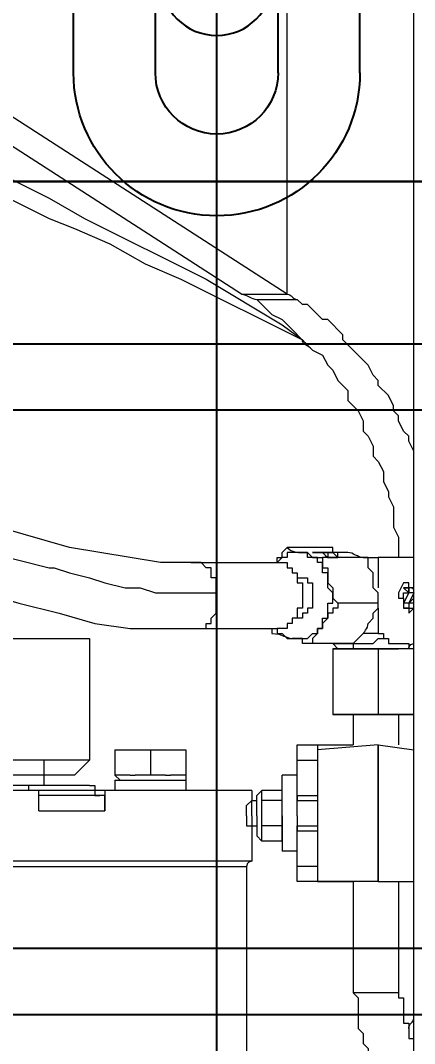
# Model space of a CAD drawing. Header units: millimetres. Extents: x 25083 to 52777, y 24772 to 45779.
# Drawn here: x 38744.2 to 38773.1, y 33939.5 to 34014.5 of the extents above; entities that cross this region are included whole.
import ezdxf

# ---------------------------------------------------------------- set-up
doc = ezdxf.new("R2010")
doc.units = ezdxf.units.MM
doc.styles.get("Standard").update_dxf_attribs({"font": ''})
doc.styles.get('Standard').set_extended_font_data('SimSun')
doc.dimstyles.new('ISO-25', dxfattribs={"dimtxt": 2.5, "dimasz": 2.5, "dimexe": 1.25, "dimexo": 0.625, "dimtad": 1, "dimtxsty": 'Standard', "dimcen": 2.5, "dimadec": 0, "dimazin": 0, "dimtfac": 1, "dimtmove": 0, "dimatfit": 3, "dimfxl": 1, "dimarcsym": 0})

# ---------------------------------------------------------------- blocks, each defined once
blk = doc.blocks.new('A$C6E4F4F8B')
at = {"color": 6, "ltscale": 15}
for p, q in [((74, 6.083), (74, 63.918)), ((123.2, 6.083), (123.2, 63.918))]:
    blk.add_line(p, q, dxfattribs=at)
for p, q in [((135.1, 63.918), (135.1, 6.083)), ((143.083, 45.5), (157.046, 45.5)), ((143.083, 39.5), (157.046, 39.5)), ((143.083, 30.5), (157.046, 30.5)), ((143.083, 24.5), (157.046, 24.5))]:
    blk.add_line(p, q)
blk.add_circle((149.918, 35), 4.1, dxfattribs=at)
blk.add_circle((149.918, 35), 4.1, dxfattribs=at)
at = {"ltscale": 15}
blk.add_arc((143.083, 35), 10.5, 90, 270, dxfattribs=at)
blk.add_arc((143.083, 35), 4.5, 90, 270)
blk = doc.blocks.new('*D925')
at = {"color": 0, "lineweight": -2}
for p, q in [((29677.862, 34881.662), (29677.862, 32448.293)), ((40733.017, 34757.645), (40733.017, 32448.293)), ((29680.362, 32449.543), (40730.517, 32449.543))]:
    blk.add_line(p, q, dxfattribs=at)
at = {"color": 0}
for points in [[(29680.362, 32449.96), (29680.362, 32449.127), (29677.862, 32449.543)], [(40730.517, 32449.127), (40730.517, 32449.96), (40733.017, 32449.543)]]:
    blk.add_solid(points, dxfattribs=at)
at = {"layer": 'DEFPOINTS', "color": 0}
for p in [(29677.862, 34882.287), (40733.017, 34758.27), (40733.017, 32449.543)]:
    blk.add_point(p, dxfattribs=at)
at = {"color": 0, "insert": (35205.439, 32451.628), "char_height": 2.5, "attachment_point": 5}
blk.add_mtext('11055,15', dxfattribs=at)
blk = doc.blocks.new('zw$D2F4')
at = {"color": 7, "lineweight": 5}
for points in [[(802.878, 775.398), (802.878, 773.541), (802.507, 772.798), (802.507, 772.055), (802.135, 771.313), (801.764, 770.199), (801.021, 768.713), (800.65, 767.599), (799.165, 764.628), (796.936, 759.058), (795.822, 756.83), (795.08, 754.601), (793.966, 752.373), (793.223, 749.402), (792.48, 746.803), (791.737, 743.832), (790.995, 741.233), (790.623, 738.633), (790.623, 734.177)], [(795.451, 734.177), (795.451, 736.405), (796.565, 743.089), (798.05, 748.288), (799.165, 750.888), (801.393, 756.83), (802.507, 759.429), (803.621, 761.657), (804.364, 763.885), (805.849, 767.599), (806.592, 769.084), (806.963, 770.57), (807.706, 772.055), (807.706, 773.169), (808.077, 774.284), (808.077, 775.398)], [(778.74, 729.72), (778.74, 773.541)], [(796.194, 749.031), (795.08, 744.575), (795.08, 744.203), (794.708, 743.089), (794.337, 741.604), (793.966, 740.49), (793.594, 739.004), (793.594, 737.89), (793.223, 736.776), (793.223, 732.32)], [(773.541, 729.72), (773.541, 771.684)], [(773.169, 770.941), (773.169, 730.092)], [(827.759, 760.172), (826.274, 756.83), (825.902, 756.458), (824.417, 753.116), (822.189, 747.546), (820.703, 744.575), (819.961, 742.718), (818.847, 740.118), (817.361, 737.519), (816.247, 734.919), (811.791, 726.007)], [(780.968, 741.604), (780.968, 754.973)], [(789.881, 754.973), (789.881, 741.604)], [(779.111, 741.604), (779.111, 750.517)], [(815.133, 727.121), (829.987, 750.145)], [(779.854, 744.946), (779.854, 749.402)], [(778.74, 746.06), (779.111, 746.06), (779.111, 746.432)], [(777.254, 745.318), (777.254, 740.49)], [(777.254, 745.318), (778.368, 745.318)], [(777.254, 745.318), (778.74, 745.318)], [(778.368, 740.49), (778.368, 745.318)], [(779.111, 744.946), (779.854, 744.946)], [(779.111, 744.946), (779.854, 744.946)], [(779.854, 742.718), (779.854, 744.946)], [(779.854, 744.946), (780.968, 744.946)], [(779.854, 744.946), (780.968, 744.946)], [(779.854, 742.718), (780.968, 741.604)], [(779.111, 741.604), (779.111, 741.233), (778.74, 741.233)], [(789.881, 741.604), (780.968, 741.604)], [(778.74, 741.233), (778.368, 741.233), (778.368, 740.861)], [(778.74, 740.49), (777.254, 740.49)], [(777.254, 740.49), (778.368, 740.49)], [(779.483, 739.747), (778.74, 739.747)], [(779.483, 739.747), (779.483, 734.548)], [(779.854, 739.747), (779.483, 739.376)], [(779.854, 738.633), (779.854, 739.747)], [(781.711, 739.747), (779.854, 739.747)], [(781.711, 739.747), (781.711, 734.548)], [(781.711, 739.747), (781.711, 738.262)], [(779.854, 736.034), (779.854, 738.262)], [(781.711, 738.262), (781.711, 737.148)], [(781.711, 737.148), (779.854, 737.148)], [(781.711, 737.148), (781.711, 735.662)], [(779.854, 734.548), (779.854, 735.662)], [(781.711, 735.662), (781.711, 734.548)], [(779.483, 734.548), (778.74, 734.548)], [(779.854, 734.548), (779.483, 734.548)], [(781.711, 734.548), (779.854, 734.548)], [(790.623, 734.177), (790.623, 727.864)], [(790.623, 734.177), (790.623, 733.063), (790.995, 733.063), (790.995, 732.691), (791.366, 732.691), (791.737, 732.32), (793.223, 732.32)], [(793.223, 732.32), (794.337, 732.32), (794.337, 732.691), (794.708, 732.691), (795.08, 732.691), (795.08, 733.063), (795.451, 733.434), (795.451, 734.177)], [(795.451, 734.177), (795.451, 727.864)], [(815.133, 730.463), (815.133, 727.121)], [(773.169, 730.092), (756.458, 730.092)], [(776.14, 729.72), (773.541, 729.72)], [(776.14, 730.092), (776.14, 729.72)], [(776.883, 730.092), (776.14, 730.092)], [(776.14, 729.72), (776.14, 729.349)], [(776.883, 729.72), (776.14, 729.72)], [(776.883, 730.092), (777.626, 730.092)], [(776.883, 729.72), (777.997, 729.72)], [(777.626, 730.092), (777.997, 729.72)], [(778.74, 729.72), (777.997, 729.72)], [(777.997, 729.72), (777.997, 729.349)], [(775.026, 728.978), (775.398, 729.349)], [(775.026, 727.492), (775.026, 728.978)], [(775.026, 728.978), (775.769, 728.978), (776.14, 728.978)], [(776.14, 729.349), (775.398, 729.349)], [(776.883, 729.349), (776.14, 729.349)], [(776.14, 727.492), (776.14, 728.978)], [(776.14, 728.978), (776.883, 728.978)], [(776.883, 729.349), (777.997, 729.349)], [(776.883, 728.978), (777.997, 728.978)], [(777.997, 729.349), (778.368, 729.349)], [(777.997, 727.492), (777.997, 728.978)], [(777.997, 728.978), (778.74, 728.978)], [(778.74, 728.978), (778.368, 729.349)], [(778.74, 727.492), (778.74, 728.978)], [(814.762, 729.349), (814.762, 726.378)], [(774.284, 726.378), (774.284, 727.492)], [(775.398, 727.492), (774.284, 727.492)], [(775.398, 727.492), (775.026, 727.492)], [(775.026, 727.492), (776.14, 727.492)], [(775.769, 727.492), (775.398, 727.492)], [(776.883, 727.492), (775.769, 727.492)], [(776.14, 727.492), (776.883, 727.492)], [(776.883, 727.492), (777.997, 727.492)], [(776.883, 727.492), (777.997, 727.492)], [(777.997, 727.492), (778.368, 727.492)], [(777.997, 727.492), (778.74, 727.492)], [(778.368, 727.492), (778.74, 727.492)], [(778.368, 727.492), (779.854, 727.492)], [(779.854, 726.378), (779.854, 727.492)], [(790.623, 727.864), (790.252, 727.864), (790.252, 727.492), (789.881, 727.121), (789.881, 726.75)], [(791.366, 726.378), (791.366, 726.75), (790.995, 726.75), (790.995, 727.121), (790.623, 727.121), (790.623, 727.492), (790.623, 727.864)], [(795.451, 727.864), (795.451, 727.121), (795.08, 727.121), (795.08, 726.75), (794.708, 726.75), (794.708, 726.378), (794.337, 726.378)], [(795.451, 727.864), (795.822, 727.864), (795.822, 727.492), (796.194, 727.492), (796.565, 727.121)], [(796.194, 726.007), (796.194, 727.121), (795.822, 727.121), (795.822, 727.492), (795.451, 727.864)], [(789.509, 725.264), (789.509, 726.007), (789.881, 726.007), (789.881, 726.75)], [(789.881, 726.75), (789.881, 725.635), (790.252, 725.264), (790.252, 724.893), (790.623, 724.893), (790.623, 724.521), (790.995, 724.521)], [(796.565, 724.15), (796.565, 727.121)], [(815.133, 727.121), (901.288, 727.121)], [(772.055, 722.293), (772.055, 726.378)], [(772.055, 726.378), (775.769, 726.378)], [(773.169, 724.893), (773.169, 726.378)], [(775.769, 726.378), (775.769, 724.893)], [(775.769, 726.378), (776.14, 726.378)], [(776.14, 726.378), (775.769, 726.378)], [(776.883, 726.378), (775.769, 726.378)], [(776.14, 726.378), (776.14, 724.893)], [(776.883, 726.378), (776.14, 726.378)], [(776.883, 726.378), (777.997, 726.378)], [(776.883, 726.378), (778.368, 726.378)], [(777.997, 726.378), (777.997, 724.893)], [(778.368, 726.378), (777.997, 726.378)], [(778.368, 726.378), (778.368, 724.893)], [(778.368, 726.378), (782.082, 726.378)], [(780.968, 726.378), (780.968, 724.893)], [(782.082, 726.378), (782.082, 722.293)], [(793.223, 726.007), (792.109, 726.007), (792.109, 726.378), (791.366, 726.378)], [(791.737, 726.007), (791.366, 726.007), (791.366, 726.378)], [(794.337, 726.378), (794.337, 725.635), (793.966, 725.635), (793.966, 725.264), (793.594, 725.264), (792.109, 725.264), (792.109, 725.635), (791.737, 725.635), (791.737, 726.007)], [(794.337, 726.378), (793.966, 726.378), (793.966, 726.007), (793.223, 726.007)], [(793.966, 724.15), (794.708, 724.15), (794.708, 724.521), (795.451, 724.521), (795.451, 724.893), (795.822, 724.893), (795.822, 725.264), (795.822, 725.635), (796.194, 725.635), (796.194, 726.007)], [(796.194, 726.007), (796.194, 725.635), (795.822, 725.264), (795.822, 724.521)], [(803.621, 717.837), (804.364, 718.208), (804.735, 718.208), (805.106, 718.58), (805.849, 718.951), (806.22, 718.951), (806.592, 719.322), (806.963, 719.322), (807.706, 719.694), (808.449, 720.436), (808.82, 720.436), (809.191, 720.808), (809.934, 721.179), (811.791, 723.036), (812.162, 723.036), (813.276, 724.15), (813.276, 724.521), (813.648, 724.893), (814.39, 725.635), (814.39, 726.007), (814.762, 726.378)], [(789.509, 722.293), (789.509, 725.264)], [(790.995, 724.521), (790.623, 724.521), (790.623, 724.893), (790.252, 724.893), (789.881, 725.264), (789.509, 725.264)], [(796.194, 725.264), (796.194, 724.893)], [(796.194, 725.264), (796.194, 724.893)], [(796.194, 724.893), (796.194, 725.264)], [(772.055, 724.893), (772.055, 722.293)], [(772.055, 720.436), (772.055, 724.893)], [(781.711, 724.893), (772.055, 724.893)], [(776.14, 724.893), (772.055, 724.893)], [(782.082, 724.893), (777.997, 724.893)], [(782.082, 720.436), (781.711, 724.893)], [(790.995, 724.521), (791.366, 724.521), (791.366, 724.15), (792.48, 724.15), (792.48, 723.779), (793.223, 723.779), (793.594, 724.15), (793.966, 724.15)], [(792.48, 723.407), (792.109, 723.407), (792.109, 723.779), (791.737, 723.779), (791.737, 724.15), (791.366, 724.15), (790.995, 724.521)], [(795.822, 724.521), (795.08, 724.521), (795.08, 724.15), (793.966, 724.15)], [(795.822, 721.179), (795.822, 724.521)], [(796.194, 724.521), (796.194, 724.15), (795.822, 724.15), (795.822, 723.779)], [(796.194, 724.893), (796.194, 724.521)], [(796.194, 724.15), (796.194, 724.893)], [(796.194, 724.893), (796.194, 724.521)], [(796.194, 724.893), (796.194, 724.521)], [(796.194, 724.521), (796.194, 724.15)], [(796.194, 723.779), (796.194, 724.521)], [(796.194, 723.779), (796.194, 724.521)], [(784.31, 723.779), (784.31, 722.293)], [(789.138, 723.779), (784.31, 723.779)], [(784.31, 722.293), (784.31, 723.779)], [(789.138, 723.407), (789.138, 723.779)], [(789.138, 723.779), (789.138, 722.293)], [(789.138, 723.407), (789.509, 723.779)], [(789.509, 723.779), (789.509, 722.293), (789.138, 722.293)], [(793.966, 724.15), (793.594, 723.779), (792.851, 723.779), (792.48, 723.407)], [(795.822, 723.407), (795.822, 723.779)], [(796.194, 723.779), (795.822, 723.407)], [(795.822, 723.779), (795.822, 723.407)], [(795.822, 723.407), (796.194, 723.407), (796.194, 723.779)], [(796.194, 723.779), (796.194, 724.15)], [(796.194, 724.15), (796.194, 723.779)], [(796.194, 722.665), (796.194, 723.779), (796.565, 723.779), (796.565, 724.15)], [(789.138, 723.036), (789.138, 723.407)], [(789.138, 722.293), (789.138, 723.036)], [(792.48, 720.436), (792.48, 723.407)], [(763.885, 722.293), (763.514, 721.922), (761.286, 721.922), (760.915, 721.551), (760.172, 721.551), (759.801, 721.179), (759.058, 721.179), (759.058, 720.808), (758.686, 720.808), (758.315, 720.436), (757.944, 720.436), (757.572, 720.065), (757.201, 719.694), (755.344, 717.837)], [(763.885, 718.951), (763.885, 722.293)], [(772.055, 722.293), (763.885, 722.293)], [(784.31, 722.293), (782.082, 722.293)], [(784.31, 722.293), (784.31, 720.436)], [(784.31, 720.436), (784.31, 722.293)], [(789.138, 720.436), (789.138, 722.293)], [(789.138, 722.293), (789.138, 720.436)], [(789.509, 722.293), (789.509, 720.808), (789.881, 720.436), (789.881, 720.065)], [(790.252, 720.436), (790.252, 721.551)], [(795.822, 721.179), (795.822, 721.551)], [(795.822, 721.551), (795.822, 720.436)], [(790.995, 721.179), (791.366, 720.808), (791.737, 720.808), (792.109, 720.436), (792.48, 720.436)], [(792.48, 720.436), (793.223, 720.436), (793.594, 720.808), (793.966, 720.808)], [(793.966, 720.808), (794.708, 720.808), (795.08, 721.179), (795.822, 721.179)], [(772.055, 720.436), (772.055, 717.837)], [(772.055, 720.436), (782.082, 720.436)], [(782.082, 720.436), (772.055, 720.436)], [(772.055, 720.436), (772.055, 718.951)], [(773.169, 720.436), (772.055, 720.436)], [(773.912, 720.436), (773.169, 720.436)], [(775.026, 720.436), (773.912, 720.436)], [(775.769, 720.436), (775.026, 720.436)], [(776.512, 720.436), (775.769, 720.436)], [(777.254, 720.436), (776.512, 720.436)], [(778.368, 720.436), (777.254, 720.436)], [(779.111, 720.436), (778.368, 720.436)], [(779.854, 720.436), (779.111, 720.436)], [(780.597, 720.436), (779.854, 720.436)], [(782.082, 720.436), (780.597, 720.436)], [(782.082, 720.436), (781.711, 717.837)], [(784.31, 720.436), (784.31, 718.951)], [(789.138, 720.436), (784.31, 720.436)], [(784.31, 718.951), (784.31, 720.436)], [(789.138, 718.951), (789.138, 720.436)], [(789.138, 720.436), (789.138, 718.951)], [(789.881, 720.065), (789.881, 719.694), (789.509, 719.694), (789.509, 718.208), (789.138, 718.208)], [(790.252, 720.065), (789.881, 720.065)], [(790.252, 720.436), (790.252, 720.065)], [(792.109, 720.436), (790.252, 720.436)], [(795.822, 720.436), (793.594, 720.436)], [(795.822, 718.208), (795.822, 720.436)], [(763.885, 718.951), (763.514, 718.951), (763.514, 718.58), (761.657, 718.58), (761.657, 718.208), (760.543, 718.208), (760.543, 717.837)], [(772.055, 718.951), (763.885, 718.951)], [(772.055, 718.951), (763.885, 718.951)], [(772.055, 718.951), (763.885, 718.951)], [(784.31, 718.951), (782.082, 718.951)], [(784.31, 718.951), (784.31, 717.837)], [(784.31, 717.837), (784.31, 718.951)], [(789.138, 717.837), (789.138, 718.951)], [(792.109, 718.58), (792.109, 718.208), (791.737, 718.208)], [(792.109, 718.208), (792.109, 718.58)], [(792.851, 718.58), (792.109, 718.58)], [(792.48, 718.58), (792.109, 718.58)], [(792.109, 718.58), (792.109, 718.208)], [(792.48, 718.208), (792.48, 718.58)], [(793.223, 718.208), (792.48, 718.58)], [(793.223, 718.951), (792.851, 718.951), (792.851, 718.58)], [(793.223, 718.951), (792.851, 718.951), (792.851, 718.58)], [(793.223, 718.951), (792.851, 718.951), (792.851, 718.58)], [(792.851, 718.58), (793.223, 718.58)], [(793.966, 718.58), (793.223, 718.951)], [(793.966, 718.58), (793.223, 718.951)], [(793.966, 718.58), (793.223, 718.951)], [(793.223, 718.208), (793.594, 718.58)], [(793.223, 718.58), (793.223, 718.208)], [(793.594, 718.58), (793.594, 718.208), (793.223, 718.208)], [(793.223, 718.208), (793.594, 718.208), (793.594, 718.58)], [(793.594, 718.208), (793.966, 718.208), (793.966, 718.58)], [(793.594, 717.837), (793.594, 718.208), (793.966, 718.208), (793.966, 718.58)], [(793.594, 718.208), (793.966, 718.208), (793.966, 718.58)], [(527.701, 717.837), (948.822, 717.837)], [(791.737, 718.208), (792.109, 717.837)], [(791.737, 718.208), (792.109, 717.837)], [(792.109, 718.208), (792.109, 717.837)], [(792.48, 718.208), (792.109, 718.208)], [(792.48, 717.837), (792.48, 718.208)], [(792.48, 717.837), (792.48, 718.208)], [(792.48, 718.208), (792.851, 717.837)], [(793.223, 717.837), (792.48, 718.208)], [(792.48, 717.837), (792.851, 717.837)], [(793.223, 717.837), (793.223, 718.208)], [(793.223, 718.208), (793.594, 718.208)], [(793.223, 717.837), (793.223, 718.208)], [(795.822, 717.837), (795.822, 718.208)]]:
    blk.add_lwpolyline(points, dxfattribs=at)
at = {"color": 7, "lineweight": 0}
for points in [[(827.759, 755.344), (826.274, 752.745), (822.189, 744.575), (820.703, 741.975), (816.247, 733.063), (812.905, 727.492), (811.791, 726.007)], [(815.133, 730.463), (829.987, 753.487)], [(814.762, 729.349), (813.648, 728.235), (813.276, 727.492), (811.048, 725.264), (810.677, 724.521), (809.934, 724.15), (809.563, 723.779), (808.82, 723.407), (808.077, 722.665), (807.334, 722.665), (806.592, 721.922), (805.849, 721.551), (805.106, 721.551), (804.735, 721.179), (803.992, 720.808), (803.25, 720.808), (802.878, 720.436), (802.135, 720.065), (801.393, 720.065), (800.65, 719.694), (800.279, 719.694), (799.536, 719.322), (798.05, 719.322), (797.308, 718.951), (795.822, 718.951)]]:
    blk.add_lwpolyline(points, dxfattribs=at)
at = {"color": 7, "lineweight": 5}
for points in [[(779.854, 738.633), (779.854, 738.633), (779.854, 738.262), (779.854, 738.262)], [(779.854, 736.034), (779.854, 736.034), (779.854, 735.662), (779.854, 735.662)], [(773.541, 729.72), (773.541, 730.092), (773.169, 730.092), (773.169, 730.092)], [(790.252, 728.235), (790.252, 727.492), (789.881, 727.121), (789.881, 726.75)], [(790.623, 728.235), (790.252, 728.235), (790.252, 728.235), (790.252, 728.235)], [(796.565, 727.121), (796.194, 726.75), (796.194, 726.378), (796.194, 726.007)], [(815.133, 727.121), (815.133, 726.75), (814.762, 726.75), (814.762, 726.378)], [(811.048, 725.264), (811.419, 725.635), (811.419, 726.007), (811.791, 726.007)], [(796.194, 724.521), (795.822, 724.15), (795.822, 724.15), (795.822, 724.15)], [(796.194, 724.521), (796.194, 724.521), (796.194, 724.521), (796.194, 724.893)], [(796.194, 724.893), (796.194, 724.893), (796.194, 724.893), (796.194, 724.893)], [(796.194, 724.893), (796.194, 724.893), (796.194, 724.893), (796.194, 724.893)], [(796.194, 724.893), (796.194, 724.893), (796.194, 724.893), (796.194, 724.893)], [(796.194, 724.521), (796.194, 724.521), (796.194, 724.521), (796.194, 724.521)], [(796.194, 724.521), (796.194, 724.521), (796.194, 724.521), (796.194, 724.521)], [(796.194, 724.521), (796.194, 724.521), (796.194, 724.521), (796.194, 724.521)], [(796.194, 724.521), (796.194, 724.521), (796.194, 724.521), (796.194, 724.521)], [(796.194, 724.521), (796.194, 724.521), (796.194, 724.521), (796.194, 724.521)], [(795.822, 724.15), (795.822, 724.15), (795.822, 724.15), (795.822, 724.15)], [(795.822, 724.15), (795.822, 724.15), (795.822, 723.779), (795.822, 723.779)], [(795.822, 723.779), (795.822, 723.779), (795.822, 723.779), (795.822, 723.779)], [(795.822, 723.779), (795.822, 723.779), (795.822, 723.779), (795.822, 723.779)], [(795.822, 723.779), (795.822, 723.779), (795.822, 723.779), (795.822, 723.779)], [(796.194, 723.779), (796.194, 723.779), (796.194, 723.779), (796.194, 723.779)], [(796.194, 723.779), (796.194, 723.779), (796.194, 723.779), (796.194, 723.779)], [(795.822, 723.407), (795.822, 723.407), (795.822, 723.407), (795.822, 723.407)], [(789.138, 722.293), (789.138, 722.293), (789.138, 722.293), (789.138, 722.293)], [(789.509, 722.293), (789.881, 721.922), (789.881, 721.922), (790.252, 721.551)], [(795.822, 721.551), (795.822, 721.922), (796.194, 722.293), (796.194, 722.665)], [(790.252, 721.551), (790.252, 721.551), (790.623, 721.179), (790.995, 721.179)], [(789.138, 718.208), (789.138, 718.58), (789.138, 718.58), (789.138, 718.951)], [(793.223, 718.951), (793.223, 718.951), (793.223, 718.951), (793.223, 718.951)], [(761.286, 718.208), (761.657, 718.208), (761.657, 717.837), (762.029, 717.837)], [(789.138, 717.837), (789.138, 718.208), (789.138, 718.208), (789.138, 718.208)], [(789.138, 718.208), (789.138, 718.208), (789.509, 718.208), (789.509, 717.837)], [(792.851, 717.837), (792.851, 717.837), (792.851, 717.837), (792.851, 717.837)], [(793.223, 717.837), (793.594, 717.837), (793.594, 717.837), (793.594, 718.208)], [(793.223, 717.837), (793.223, 717.837), (793.223, 717.837), (793.223, 717.837)]]:
    blk.add_open_spline(points, degree=3, dxfattribs=at)
at = {"color": 7, "lineweight": 0}
for points in [[(815.133, 730.463), (815.133, 730.092), (814.762, 729.72), (814.762, 729.349)], [(811.419, 725.635), (811.419, 725.635), (811.419, 725.635), (811.791, 726.007)]]:
    blk.add_open_spline(points, degree=3, dxfattribs=at)
blk = doc.blocks.new('zw$50CE')
blk.add_blockref('zw$D2F4', (22.01, 103.569))

msp = doc.modelspace()

# ---------------------------------------------------------------- linework, layer by layer
msp.add_line((38758.63, 33290.649), (38758.63, 34123.983))
at = {"ltscale": 15}
msp.add_line((29782.964, 34002.733), (40674.281, 34002.733), dxfattribs=at)
at = {"color": 1, "ltscale": 15}
for p, q in [((29782.964, 33985.983), (40674.281, 33985.983)), ((37659.964, 33946.483), (40674.281, 33946.483))]:
    msp.add_line(p, q, dxfattribs=at)

# ---------------------------------------------------------------- block references
at = {"rotation": 90}
msp.add_blockref('zw$50CE', (39594.481, 33157.316), dxfattribs=at)
at = {"xscale": -1, "rotation": 269.9999999999999}
msp.add_blockref('A$C6E4F4F8B', (38723.63, 33867.633), dxfattribs=at)

# ---------------------------------------------------------------- dimensions: what is measured, and where the dimension line sits
dim = msp.add_linear_dim(base=(40733.0166, 32449.5434), p1=(29677.8617, 34882.2868), p2=(40733.0166, 34758.2702), dimstyle='ISO-25')
dim.commit()
dim.dimension.update_dxf_attribs({"geometry": '*D925', "text_midpoint": (35205.4391, 32449.5434), "dimtype": 160})

doc.saveas('drawing.dxf')
